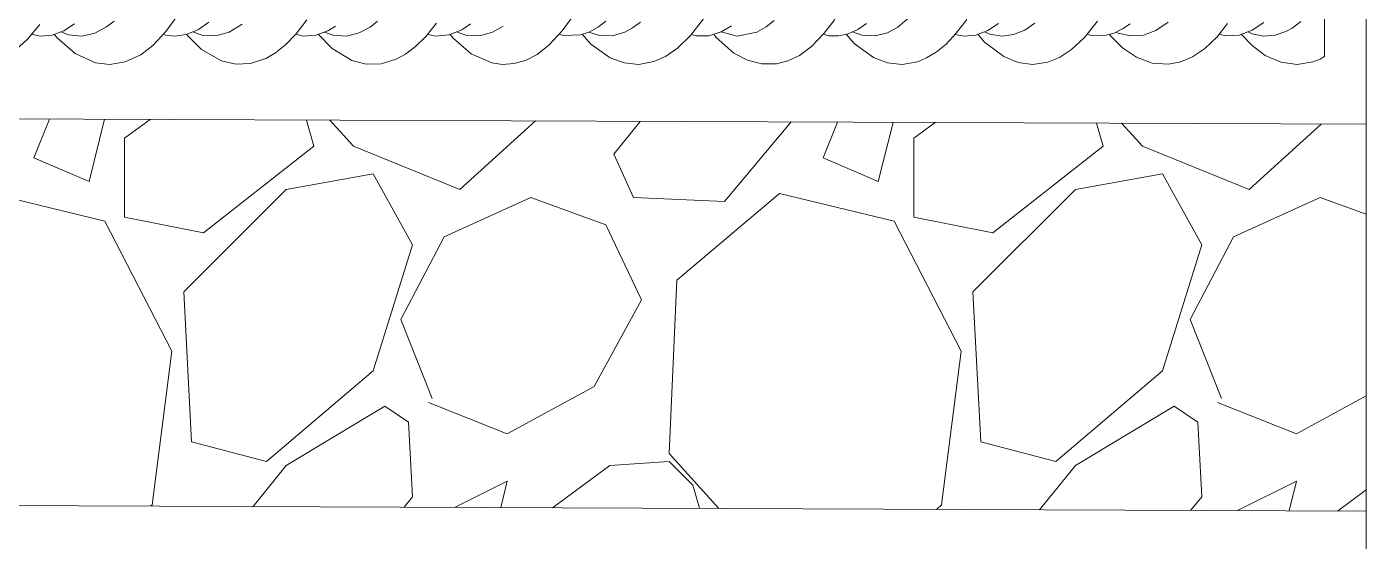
# Model space of a CAD drawing. Header units: millimetres. Extents: x 4229 to 8429, y -1187 to 1783.
# Drawn here: x 6461.3 to 6534, y -471.5 to -443.5 of the extents above; entities that cross this region are included whole.
import ezdxf

# ---------------------------------------------------------------- set-up
doc = ezdxf.new("R2010")
doc.units = ezdxf.units.MM

msp = doc.modelspace()

# ---------------------------------------------------------------- linework, layer by layer
at = {"lineweight": 5}
for p, q in [((6534.037, -428.641), (6534.037, -483.714)), ((6534.037, -448.815), (6418.507, -448.35)), ((6534.037, -469.842), (6534.037, -448.815)), ((6416.696, -469.342), (6534.037, -469.842))]:
    msp.add_line(p, q, dxfattribs=at)
at = {"linetype": 'Continuous', "lineweight": 5}
for p, q in [((6531.768, -445.131), (6531.768, -429.903)), ((6468.877, -443.779), (6469.579, -442.808)), ((6490.393, -443.742), (6491.084, -442.778)), ((6461.36, -444.183), (6462.023, -443.386)), ((6463.327, -443.739), (6463.916, -443.355)), ((6465.021, -443.856), (6465.653, -443.52)), ((6465.653, -443.52), (6466.056, -443.206)), ((6470.638, -443.66), (6471.195, -443.265)), ((6472.306, -443.803), (6473.016, -443.371)), ((6475.946, -443.898), (6476.522, -443.142)), ((6477.665, -443.73), (6478.08, -443.477)), ((6479.366, -443.848), (6479.959, -443.528)), ((6479.959, -443.528), (6480.368, -443.211)), ((6482.98, -444.038), (6483.564, -443.31)), ((6484.936, -443.672), (6485.403, -443.355)), ((6486.612, -443.813), (6487.188, -443.485)), ((6491.888, -443.782), (6492.351, -443.517)), ((6492.351, -443.517), (6492.749, -443.206)), ((6494.208, -443.578), (6494.639, -443.26)), ((6497.349, -443.993), (6498.054, -443.074)), ((6499.011, -443.797), (6499.578, -443.468)), ((6500.961, -443.801), (6501.466, -443.513)), ((6501.466, -443.513), (6501.901, -443.168)), ((6504.614, -443.868), (6505.181, -443.125)), ((6506.446, -443.657), (6506.909, -443.338)), ((6508.04, -443.837), (6508.614, -443.527)), ((6508.614, -443.527), (6509.247, -442.999)), ((6511.782, -443.859), (6512.349, -443.109)), ((6513.498, -443.721), (6514.082, -443.334)), ((6515.5, -443.692), (6516.052, -443.319)), ((6518.735, -444.103), (6519.447, -443.209)), ((6520.814, -443.631), (6521.215, -443.355)), ((6522.609, -443.721), (6523.276, -443.265)), ((6525.938, -444.052), (6526.513, -443.342)), ((6527.854, -443.701), (6528.475, -443.272)), ((6530.017, -443.58), (6530.484, -443.23)), ((6460.735, -444.757), (6461.36, -444.183)), ((6461.581, -443.918), (6462.046, -444.018)), ((6462.046, -444.018), (6462.69, -443.97)), ((6462.69, -443.97), (6463.327, -443.739)), ((6462.812, -443.926), (6462.971, -444.119)), ((6462.971, -444.119), (6463.945, -444.966)), ((6463.176, -443.794), (6463.594, -443.956)), ((6463.594, -443.956), (6464.309, -444.018)), ((6464.309, -444.018), (6465.021, -443.856)), ((6468.171, -444.531), (6468.877, -443.779)), ((6468.736, -443.929), (6468.87, -443.972)), ((6468.87, -443.972), (6469.332, -444.023)), ((6469.332, -444.023), (6469.982, -443.937)), ((6469.982, -443.937), (6470.638, -443.66)), ((6469.986, -443.935), (6470.798, -444.743)), ((6470.335, -443.788), (6470.874, -443.98)), ((6470.874, -443.98), (6471.586, -444.007)), ((6471.586, -444.007), (6472.306, -443.803)), ((6475.374, -444.493), (6475.946, -443.898)), ((6475.924, -443.92), (6476.332, -444.015)), ((6476.332, -444.015), (6477.017, -443.968)), ((6477.017, -443.968), (6477.665, -443.73)), ((6477.144, -443.922), (6477.9, -444.698)), ((6477.475, -443.8), (6477.952, -443.963)), ((6477.952, -443.963), (6478.67, -444.015)), ((6478.67, -444.015), (6479.366, -443.848)), ((6482.419, -444.593), (6482.98, -444.038)), ((6483.079, -443.915), (6483.503, -444.016)), ((6483.503, -444.016), (6484.226, -443.959)), ((6484.226, -443.959), (6484.936, -443.672)), ((6484.3, -443.929), (6484.463, -444.125)), ((6484.463, -444.125), (6485.443, -444.975)), ((6484.642, -443.791), (6485.208, -443.984)), ((6485.208, -443.984), (6485.924, -444.005)), ((6485.924, -444.005), (6486.612, -443.813)), ((6489.689, -444.501), (6490.393, -443.742)), ((6490.236, -443.912), (6490.439, -443.988)), ((6490.439, -443.988), (6491.39, -443.957)), ((6491.39, -443.957), (6491.888, -443.782)), ((6491.482, -443.925), (6491.95, -444.457)), ((6491.832, -443.801), (6492.408, -443.989)), ((6492.408, -443.989), (6493.112, -444.001)), ((6493.112, -444.001), (6493.779, -443.808)), ((6493.779, -443.808), (6494.208, -443.578)), ((6496.652, -444.673), (6497.349, -443.993)), ((6497.399, -443.928), (6497.662, -443.997)), ((6497.662, -443.997), (6498.346, -443.997)), ((6498.346, -443.997), (6499.011, -443.797)), ((6498.618, -443.916), (6498.751, -444.089)), ((6498.751, -444.089), (6499.714, -444.943)), ((6499.025, -443.789), (6499.889, -444.022)), ((6499.889, -444.022), (6500.961, -443.801)), ((6503.917, -444.582), (6504.614, -443.868)), ((6504.567, -443.916), (6504.839, -443.999)), ((6504.839, -443.999), (6505.379, -444.014)), ((6505.379, -444.014), (6505.918, -443.899)), ((6505.807, -443.923), (6506.245, -444.426)), ((6505.918, -443.899), (6506.446, -443.657)), ((6506.15, -443.793), (6506.656, -443.976)), ((6506.656, -443.976), (6507.377, -444.009)), ((6507.377, -444.009), (6508.04, -443.837)), ((6511.224, -444.455), (6511.782, -443.859)), ((6511.718, -443.928), (6512.196, -444.02)), ((6512.196, -444.02), (6512.836, -443.966)), ((6512.836, -443.966), (6513.498, -443.721)), ((6512.961, -443.92), (6513.317, -444.344)), ((6513.318, -443.787), (6513.612, -443.923)), ((6513.612, -443.923), (6514.27, -444.023)), ((6514.27, -444.023), (6514.893, -443.94)), ((6514.893, -443.94), (6515.5, -443.692)), ((6518.041, -444.751), (6518.735, -444.103)), ((6518.883, -443.918), (6519.162, -443.999)), ((6519.162, -443.999), (6519.849, -443.995)), ((6519.849, -443.995), (6520.357, -443.856)), ((6520.103, -443.925), (6520.217, -444.066)), ((6520.217, -444.066), (6520.814, -444.651)), ((6520.357, -443.856), (6520.814, -443.631)), ((6520.469, -443.801), (6520.571, -443.855)), ((6520.571, -443.855), (6521.242, -444.014)), ((6521.242, -444.014), (6521.949, -443.968)), ((6521.949, -443.968), (6522.609, -443.721)), ((6525.25, -444.711), (6525.938, -444.052)), ((6526.05, -443.914), (6526.419, -444.011)), ((6526.419, -444.011), (6527.141, -443.971)), ((6527.141, -443.971), (6527.854, -443.701)), ((6527.257, -443.928), (6527.259, -443.93)), ((6527.259, -443.93), (6527.845, -444.531)), ((6527.622, -443.789), (6527.84, -443.894)), ((6527.84, -443.894), (6528.466, -444.019)), ((6528.466, -444.019), (6529.094, -443.971)), ((6529.094, -443.971), (6529.664, -443.776)), ((6529.664, -443.776), (6530.017, -443.58)), ((6463.945, -444.966), (6465.047, -445.468)), ((6467.504, -445.038), (6468.171, -444.531)), ((6470.798, -444.743), (6471.884, -445.365)), ((6474.304, -445.233), (6474.827, -444.929)), ((6474.827, -444.929), (6475.374, -444.493)), ((6477.9, -444.698), (6478.971, -445.339)), ((6481.382, -445.275), (6481.887, -444.996)), ((6481.887, -444.996), (6482.419, -444.593)), ((6485.443, -444.975), (6486.561, -445.475)), ((6488.388, -445.34), (6489.023, -445.017)), ((6489.023, -445.017), (6489.689, -444.501)), ((6491.95, -444.457), (6492.992, -445.2)), ((6495.99, -445.129), (6496.652, -444.673)), ((6499.714, -444.943), (6500.449, -445.336)), ((6503.263, -445.066), (6503.917, -444.582)), ((6506.245, -444.426), (6507.281, -445.184)), ((6510.173, -445.207), (6510.688, -444.896)), ((6510.688, -444.896), (6511.224, -444.455)), ((6513.317, -444.344), (6514.36, -445.138)), ((6517.38, -445.181), (6518.041, -444.751)), ((6520.814, -444.651), (6521.557, -445.16)), ((6524.601, -445.15), (6525.25, -444.711)), ((6527.845, -444.531), (6528.558, -445.066)), ((6465.047, -445.468), (6465.838, -445.557)), ((6465.838, -445.557), (6466.659, -445.425)), ((6466.659, -445.425), (6467.504, -445.038)), ((6471.884, -445.365), (6472.662, -445.545)), ((6472.662, -445.545), (6473.463, -445.511)), ((6473.463, -445.511), (6474.304, -445.233)), ((6478.971, -445.339), (6479.75, -445.537)), ((6479.75, -445.537), (6480.552, -445.524)), ((6480.552, -445.524), (6481.382, -445.275)), ((6486.561, -445.475), (6487.155, -445.556)), ((6487.155, -445.556), (6487.762, -445.515)), ((6487.762, -445.515), (6488.388, -445.34)), ((6492.992, -445.2), (6493.756, -445.481)), ((6493.756, -445.481), (6494.541, -445.556)), ((6494.541, -445.556), (6495.357, -445.408)), ((6495.357, -445.408), (6495.99, -445.129)), ((6500.449, -445.336), (6501.227, -445.536)), ((6501.227, -445.536), (6502.024, -445.526)), ((6502.024, -445.526), (6502.64, -445.368)), ((6502.64, -445.368), (6503.263, -445.066)), ((6507.281, -445.184), (6508.049, -445.475)), ((6508.049, -445.475), (6508.846, -445.556)), ((6508.846, -445.556), (6509.669, -445.413)), ((6509.669, -445.413), (6510.173, -445.207)), ((6514.36, -445.138), (6515.135, -445.454)), ((6515.135, -445.454), (6515.927, -445.558)), ((6515.927, -445.558), (6516.744, -445.438)), ((6516.744, -445.438), (6517.38, -445.181)), ((6521.557, -445.16), (6522.417, -445.485)), ((6522.417, -445.485), (6523.305, -445.549)), ((6523.305, -445.549), (6523.965, -445.422)), ((6523.965, -445.422), (6524.601, -445.15)), ((6528.558, -445.066), (6529.398, -445.439)), ((6529.398, -445.439), (6530.283, -445.558)), ((6530.283, -445.558), (6531.14, -445.417)), ((6531.14, -445.417), (6531.537, -445.265)), ((6531.537, -445.265), (6531.772, -445.138)), ((6462.547, -448.527), (6461.699, -450.645)), ((6464.699, -451.93), (6465.547, -448.539)), ((6468.013, -448.549), (6466.627, -449.574)), ((6476.91, -450.002), (6476.505, -448.584)), ((6477.767, -448.589), (6479.053, -450.002)), ((6484.837, -452.359), (6488.935, -448.634)), ((6494.629, -448.657), (6493.192, -450.431)), ((6502.813, -448.689), (6499.191, -453.002)), ((6505.325, -448.7), (6504.547, -450.645)), ((6507.546, -451.93), (6508.351, -448.712)), ((6510.628, -448.721), (6509.474, -449.574)), ((6519.758, -450.002), (6519.402, -448.756)), ((6520.772, -448.762), (6521.9, -450.002)), ((6527.684, -452.359), (6531.593, -448.805)), ((6466.627, -449.574), (6466.627, -453.859)), ((6470.912, -454.716), (6476.91, -450.002)), ((6479.053, -450.002), (6484.837, -452.359)), ((6509.474, -449.574), (6509.474, -453.859)), ((6513.759, -454.716), (6519.758, -450.002)), ((6521.9, -450.002), (6527.684, -452.359)), ((6461.699, -450.645), (6464.699, -451.93)), ((6494.263, -452.787), (6493.192, -450.431)), ((6504.547, -450.645), (6507.546, -451.93)), ((6475.411, -452.359), (6480.124, -451.502)), ((6480.124, -451.502), (6482.266, -455.358)), ((6518.258, -452.359), (6522.971, -451.502)), ((6522.971, -451.502), (6525.114, -455.358)), ((6465.556, -454.073), (6459.343, -452.573)), ((6469.84, -457.929), (6475.411, -452.359)), ((6483.98, -454.93), (6488.693, -452.787)), ((6488.693, -452.787), (6492.764, -454.287)), ((6499.191, -453.002), (6494.263, -452.787)), ((6502.19, -452.573), (6496.62, -457.286)), ((6508.403, -454.073), (6502.19, -452.573)), ((6512.688, -457.929), (6518.258, -452.359)), ((6526.827, -454.93), (6531.541, -452.787)), ((6531.541, -452.787), (6534.037, -453.707)), ((6469.198, -461.143), (6465.556, -454.073)), ((6466.627, -453.859), (6470.912, -454.716)), ((6494.692, -458.358), (6492.764, -454.287)), ((6512.045, -461.143), (6508.403, -454.073)), ((6509.474, -453.859), (6513.759, -454.716)), ((6481.623, -459.429), (6483.98, -454.93)), ((6524.471, -459.429), (6526.827, -454.93)), ((6482.266, -455.358), (6480.124, -462.214)), ((6525.113, -455.358), (6522.971, -462.214)), ((6496.62, -457.286), (6496.192, -466.713)), ((6470.269, -466.07), (6469.84, -457.929)), ((6513.116, -466.07), (6512.688, -457.929)), ((6492.121, -463.071), (6494.692, -458.358)), ((6483.337, -463.713), (6481.623, -459.429)), ((6526.185, -463.713), (6524.471, -459.429)), ((6468.127, -469.498), (6469.198, -461.143)), ((6510.974, -469.498), (6512.045, -461.143)), ((6480.124, -462.214), (6474.339, -467.141)), ((6522.971, -462.214), (6517.187, -467.141)), ((6487.408, -465.642), (6492.121, -463.071)), ((6483.123, -463.928), (6487.408, -465.642)), ((6525.97, -463.928), (6530.255, -465.642)), ((6530.255, -465.642), (6534.037, -463.579)), ((6480.767, -464.142), (6475.411, -467.355)), ((6482.052, -464.999), (6480.767, -464.142)), ((6523.614, -464.142), (6518.258, -467.355)), ((6524.899, -464.999), (6523.614, -464.142)), ((6482.052, -464.999), (6482.266, -469.069)), ((6524.899, -464.999), (6525.114, -469.069)), ((6474.339, -467.141), (6470.269, -466.07)), ((6517.187, -467.141), (6513.116, -466.07)), ((6496.192, -466.713), (6498.9, -469.693)), ((6475.411, -467.355), (6473.606, -469.585)), ((6492.978, -467.355), (6489.868, -469.654)), ((6496.192, -467.141), (6492.978, -467.355)), ((6497.477, -468.427), (6496.192, -467.141)), ((6518.258, -467.355), (6516.306, -469.767)), ((6487.408, -468.212), (6484.57, -469.632)), ((6487.05, -469.642), (6487.408, -468.212)), ((6530.255, -468.212), (6527.055, -469.813)), ((6529.852, -469.824), (6530.255, -468.212)), ((6497.837, -469.688), (6497.477, -468.427)), ((6534.037, -468.678), (6532.47, -469.836)), ((6468.057, -469.561), (6468.127, -469.498)), ((6482.266, -469.069), (6481.804, -469.62)), ((6510.704, -469.743), (6510.974, -469.498)), ((6525.113, -469.069), (6524.498, -469.802))]:
    msp.add_line(p, q, dxfattribs=at)

doc.saveas('drawing.dxf')
